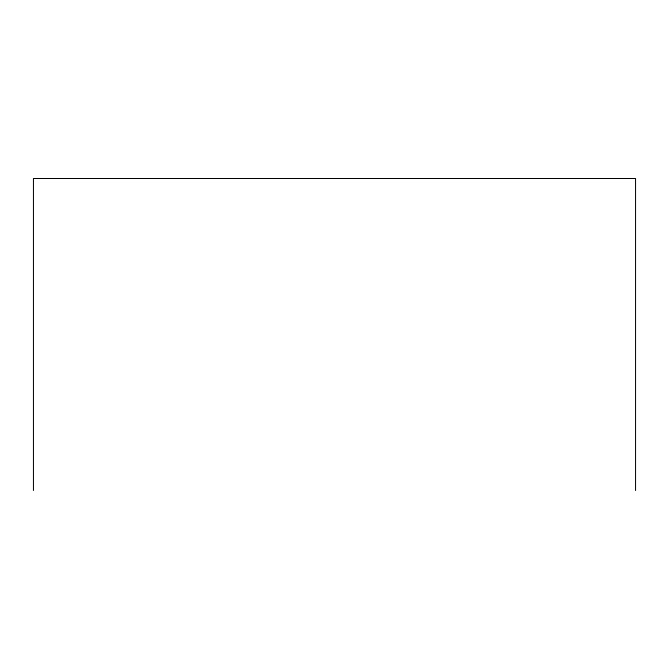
<?xml version="1.0" encoding="UTF-8"?>
<svg xmlns="http://www.w3.org/2000/svg" width="669" height="669" viewBox="0 0 669 669"><rect width="100%" height="100%" fill="white"/><g stroke="black" fill="none" stroke-linecap="round" stroke-linejoin="round"><path stroke-width="1" d="M635.55 490.502L635.55 178.498L33.45 178.498L33.45 490.502"/></g></svg>
